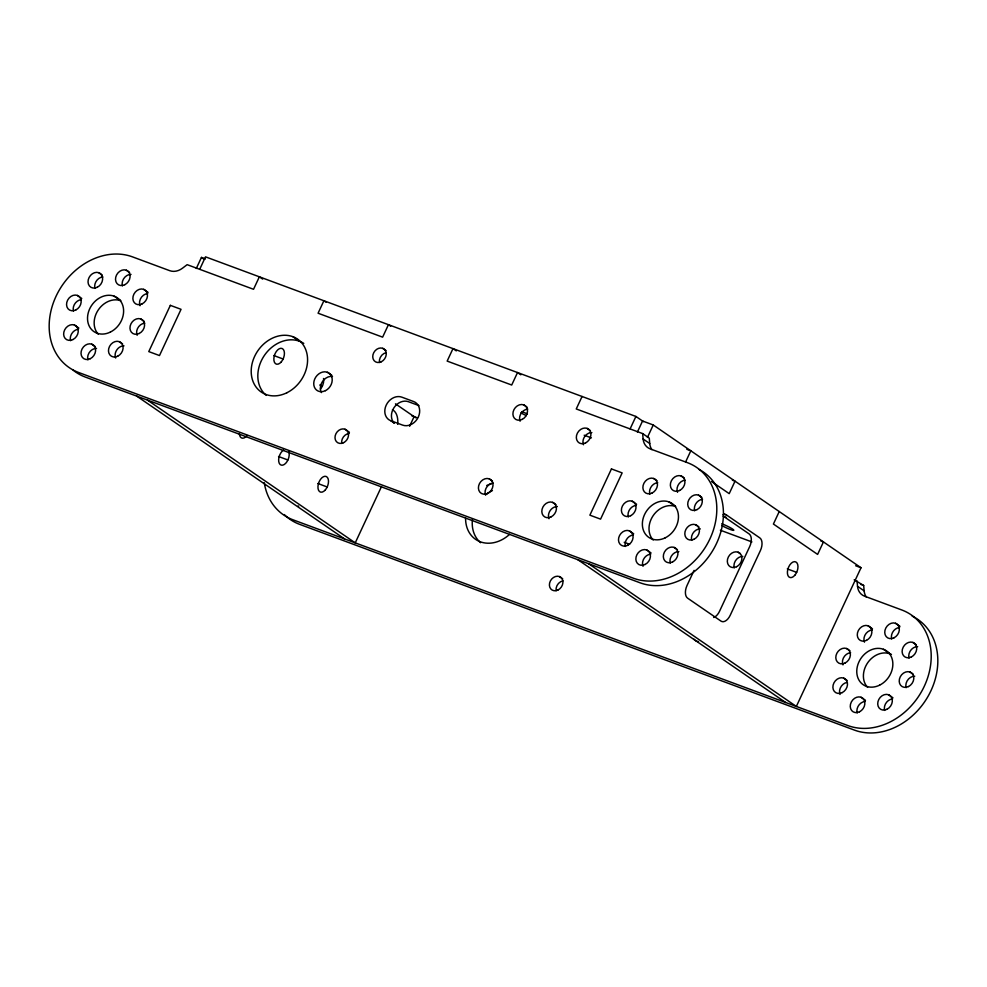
<?xml version="1.0" encoding="UTF-8"?>
<svg xmlns="http://www.w3.org/2000/svg" width="987" height="987" viewBox="0 0 987 987"><rect width="100%" height="100%" fill="white"/><g stroke="black" fill="none" stroke-linecap="round" stroke-linejoin="round"><path stroke-width="1.48" d="M196.29 268.476L201.447 257.422L205.456 258.915M199.695 269.328L205.518 256.842L635.912 416.452L643.499 421.659M381.5 486.566L355.234 542.875L147.458 400.105M409.617 426.261L414.121 416.588M582.071 396.478L576.248 408.963L642.648 433.589L649.273 438.142L649.742 443.545A15.41 12.547 -55.5 0 0 651.913 449.665M630.088 428.938L635.912 416.452M637.392 432.059L642.549 421.005L653.246 424.978L861.022 567.747L796.336 706.458L588.56 563.688M647.447 437.401L653.246 424.978M685.644 461.891L690.826 450.8L686.804 449.307M694.071 570.387L687.014 585.538A10.277 5.836 -69.7 0 0 687.606 598.159L721.003 621.119A10.277 5.836 -69.7 0 0 730.232 615.246L760.422 550.512A10.277 5.836 -69.7 0 0 759.817 537.89L726.42 514.943L723.742 513.943M779.236 511.55L773.413 524.035L817.618 554.41L823.442 541.925L820.765 540.925M732.354 480.175L735.031 481.175L729.208 493.648L711.528 481.508M584.181 435.218L591.373 437.883M723.545 516.411L726.42 517.472M855.667 565.761L861.022 567.747M418.994 405.62L408.433 401.709A13.102 10.672 -55.5 0 0 394.035 407.606A13.102 10.672 -55.5 0 0 394.097 423.078M273.757 355.53L283.109 358.997M411.653 415.737L417.427 417.883M720.374 530.229L751.921 541.925M854.162 579.838L863.674 585.464L864.143 590.868A15.41 12.547 -55.5 0 0 866.315 596.999M860.787 584.403L863.674 585.464M319.739 385.016L322.404 386.003M390.803 420.733L402.696 425.138A13.102 10.672 -55.5 0 0 418.291 417.094A13.102 10.672 -55.5 0 0 413.689 401.561L401.795 397.144A13.102 10.672 -55.5 0 0 386.188 405.188A13.102 10.672 -55.5 0 0 390.803 420.733L394.121 423.004M787.305 568.894L796.669 572.361M624.203 542.295L629.546 544.281M278.544 456.512L287.908 459.979M317.839 483.507L327.203 486.986M642.648 433.589L643.117 438.993L649.742 443.545M857.049 580.911L857.518 586.315L864.143 590.868M681.141 475.956L684.46 478.239M895.542 623.278L899.971 626.326M698.512 495.104L701.831 497.386M912.913 642.426L916.232 644.708M520.84 374.826L517.533 372.543L511.71 385.029L447.16 361.094L452.984 348.608L456.302 350.891M723.138 516.065L749.121 533.918A10.277 5.836 -69.7 0 1 749.713 546.539L719.535 611.274A10.277 5.836 -69.7 0 1 713.7 617.492M587.117 428.383L590.436 430.665M653.678 478.485L656.997 480.755M868.079 625.807L872.496 628.842M669.026 501.939L675.663 506.504A20.542 16.742 -55.5 0 0 653.086 515.757A20.542 16.742 -55.5 0 0 653.184 540.025M883.427 649.273L890.064 653.826M523.715 404.867L527.021 407.15M738.116 552.189L740.324 553.707M695.601 524.702L698.919 526.984M910.002 672.036L913.32 674.306M390.655 326.191L388.446 324.674L382.623 337.159L318.085 313.224L323.896 300.739L326.117 302.256M632.198 501.186L636.615 504.234M846.599 648.521L849.906 650.791M674.121 547.415L677.44 549.697M888.522 694.737L892.939 697.784M382.734 348.325L386.053 350.595M262.678 279.087L259.359 276.804L253.536 289.29L187.148 264.664L182.521 268.18A15.41 12.547 -55.5 0 1 169.739 270.685L132.517 256.879A64.204 52.299 -55.5 0 0 56.025 296.31A64.204 52.299 -55.5 0 0 78.615 372.481L633.457 578.234A64.204 52.299 -55.5 0 0 709.949 538.816A64.204 52.299 -55.5 0 0 687.359 462.644L650.125 448.838A15.41 12.547 -55.5 0 1 643.117 438.993M629.287 530.796L633.703 533.831M843.688 678.118L846.994 680.388M646.645 549.944L651.075 552.979M861.046 697.266L865.476 700.301M201.447 257.422L203.951 259.149M552.621 502.358L555.94 504.641M395.466 403.843L415.675 417.735M292.868 336.69L299.493 341.243M489.207 478.843L492.525 481.125M327.4 372.272L331.817 375.307M577.864 559.715L785.64 702.485M126.299 270.204L129.618 272.474M143.67 289.351L148.087 292.386M345.006 429.234L349.423 432.269M559.407 576.556L562.713 578.838M98.836 272.72L102.142 275.003M114.184 296.186L120.821 300.739A20.542 16.742 -55.5 0 0 98.231 309.992A20.542 16.742 -55.5 0 0 98.342 334.272M140.759 318.949L144.077 321.231M77.344 295.434L81.773 298.469M119.279 341.662L122.598 343.932M74.444 325.031L78.861 328.066M91.803 344.179L95.122 346.462M136.761 396.145L344.537 538.902M723.027 514.597A10.277 5.836 -69.7 0 1 726.42 514.943M247.046 435.551A8.315 4.725 -69.7 0 1 239.36 433.614M392.444 409.802A20.542 11.671 -69.7 0 1 397.687 424.361M323.526 378.502A8.315 4.725 -69.7 0 1 320.356 389.137M288.648 451.293A8.315 4.725 -69.7 0 1 285.687 463.31A8.315 4.725 -69.7 0 1 278.741 461.558A8.315 4.725 -69.7 0 1 283.59 450.023M264.269 482.717A64.204 52.299 -55.5 0 0 293.016 519.804L847.858 725.556A64.204 52.299 -55.5 0 0 924.35 686.138A64.204 52.299 -55.5 0 0 901.76 609.966L864.526 596.16A15.41 12.547 -55.5 0 1 857.518 586.315M284.318 514.572A64.204 52.299 -55.5 0 0 299.641 524.356L854.483 730.121A64.204 52.299 -55.5 0 0 929.877 692.936A64.204 52.299 -55.5 0 0 912.185 616.135M842.972 664.88A8.315 6.773 -55.5 0 1 850.621 652.715M884.648 710.406A8.315 6.773 -55.5 0 1 892.544 698.944M906.128 687.692A8.315 6.773 -55.5 0 1 914.739 676.218M556.15 590.707A7.711 6.28 -55.5 0 1 562.935 580.874M857.185 712.922A8.328 6.773 -55.5 0 1 865.068 701.473M840.06 694.478A8.315 6.773 -55.5 0 1 846.982 682.412M867.585 687.347A20.542 16.742 -55.5 0 1 868.005 662.326A20.542 16.742 -55.5 0 1 891.446 654.43M698.525 641.513A8.315 6.773 -55.5 0 1 696.625 641.155M696.069 640.908A8.315 6.773 -55.5 0 1 694.071 639.218M298.654 506.245A8.328 6.773 -55.5 0 1 298.111 505.924M734.242 567.846A8.328 6.773 -55.5 0 1 742.841 556.384M509.6 534.337A32.102 26.155 -55.5 0 1 480.311 541.801A32.102 26.155 -55.5 0 1 465.593 518.015M486.739 485.518A32.102 26.155 -55.5 0 1 491.514 483.692M480.644 542.714A32.102 26.155 -55.5 0 1 472.428 519.557M487.06 493.956A32.102 26.155 -55.5 0 1 492.439 490.539M909.039 658.095A8.328 6.773 -55.5 0 1 917.651 646.621M864.452 642.167A8.328 6.773 -55.5 0 1 872.101 630.014M891.68 638.947A8.328 6.773 -55.5 0 1 899.576 627.485M699.018 469.43A64.204 52.299 -55.5 0 1 715.094 546.366A64.204 52.299 -55.5 0 1 640.082 582.799L85.24 377.034A64.204 52.299 -55.5 0 1 73.161 370.174M583.502 444.742A8.328 6.773 -55.5 0 1 584.662 436.599A8.328 6.773 -55.5 0 1 591.855 432.577M379.477 362.476A7.711 6.28 -55.5 0 1 386.275 352.643M321.466 392.592A10.536 8.575 -55.5 0 1 322.515 381.488A10.536 8.575 -55.5 0 1 332.483 376.442M677.526 492.316A8.328 6.773 -55.5 0 1 685.163 480.163M649.804 494.142A8.328 6.773 -55.5 0 1 657.7 482.68M694.638 510.772A8.328 6.773 -55.5 0 1 702.534 499.311M115.652 358.022A8.315 6.773 -55.5 0 1 116.824 349.879A8.315 6.773 -55.5 0 1 124.004 345.845M94.962 288.377A8.328 6.773 -55.5 0 1 102.858 276.928M122.437 285.86A8.328 6.773 -55.5 0 1 131.037 274.386M140.055 305.711A8.315 6.773 -55.5 0 1 147.692 293.558M266.243 395.392A32.102 26.155 -55.5 0 1 264.985 354.58A32.102 26.155 -55.5 0 1 303.774 343.39M520.087 421.227A8.328 6.773 -55.5 0 1 527.737 409.074M87.929 359.836A8.328 6.773 -55.5 0 1 96.541 348.374M485.592 495.203A8.315 6.773 -55.5 0 1 493.229 483.05M70.57 340.688A8.315 6.773 -55.5 0 1 78.466 329.239M549.006 518.718A8.315 6.773 -55.5 0 1 550.166 510.575A8.315 6.773 -55.5 0 1 557.347 506.553M137.144 335.309A8.315 6.773 -55.5 0 1 144.781 323.156M625.413 546.453A8.315 6.773 -55.5 0 1 633.309 534.991M643.03 566.304A8.328 6.773 -55.5 0 1 650.667 554.139M341.749 443.385A7.711 6.28 -55.5 0 1 349.213 433.466M691.727 540.37A8.315 6.773 -55.5 0 1 700.338 528.896M670.247 563.083A8.315 6.773 -55.5 0 1 678.846 551.61M73.482 311.09A8.315 6.773 -55.5 0 1 81.378 299.641M628.324 516.855A8.315 6.773 -55.5 0 1 636.22 505.393M526.244 415.589A8.328 0.975 25 0 1 520.828 412.763M521.889 411.665A8.328 0.975 25 0 1 527.379 413.985M721.756 523.813A8.315 0.975 25 0 1 731.873 528.588A8.315 0.975 25 0 1 731.898 530.044A8.315 0.975 25 0 1 721.793 525.553M170.344 305.353L148.778 351.594L159.487 355.554L181.04 309.313L170.344 305.353M611.447 468.924L589.881 515.165L600.577 519.137L622.143 472.896L611.447 468.924M794.831 575.261A8.315 4.725 -69.7 0 0 795.806 561.924A8.315 4.725 -69.7 0 0 787.416 571.707A8.315 4.725 -69.7 0 0 794.831 575.261M281.283 361.896A8.315 4.725 -69.7 0 0 282.257 348.559A8.315 4.725 -69.7 0 0 273.868 358.343A8.315 4.725 -69.7 0 0 281.283 361.896M325.365 489.873A8.315 4.725 -69.7 0 0 326.352 476.548A8.315 4.725 -69.7 0 0 317.962 486.332A8.315 4.725 -69.7 0 0 325.365 489.873M845.057 663.042A8.315 6.773 -55.5 0 0 848.228 649.458A8.315 6.773 -55.5 0 0 836.026 655.516A8.315 6.773 -55.5 0 0 845.057 663.042M886.98 709.271A8.315 6.773 -55.5 0 0 890.151 695.687A8.315 6.773 -55.5 0 0 877.949 701.745A8.315 6.773 -55.5 0 0 886.98 709.271M908.459 686.557A8.315 6.773 -55.5 0 0 911.643 672.974A8.315 6.773 -55.5 0 0 899.441 679.031A8.315 6.773 -55.5 0 0 908.459 686.557M557.976 590.016A7.711 6.28 -55.5 0 0 560.912 577.432A7.711 6.28 -55.5 0 0 549.611 583.033A7.711 6.28 -55.5 0 0 557.976 590.016M859.504 711.8A8.328 6.773 -55.5 0 0 862.687 698.204A8.328 6.773 -55.5 0 0 850.486 704.262A8.328 6.773 -55.5 0 0 859.504 711.8M842.145 692.64A8.315 6.773 -55.5 0 0 845.316 679.056A8.315 6.773 -55.5 0 0 833.114 685.114A8.315 6.773 -55.5 0 0 842.145 692.64M879.627 685.151A20.542 16.742 -55.5 0 0 887.461 651.605A20.542 16.742 -55.5 0 0 857.333 666.546A20.542 16.742 -55.5 0 0 879.627 685.151M736.573 566.723A8.328 6.773 -55.5 0 0 739.744 553.139A8.328 6.773 -55.5 0 0 727.542 559.185A8.328 6.773 -55.5 0 0 736.573 566.723M911.371 656.96A8.328 6.773 -55.5 0 0 914.542 643.376A8.328 6.773 -55.5 0 0 902.352 649.421A8.328 6.773 -55.5 0 0 911.371 656.96M866.537 640.329A8.328 6.773 -55.5 0 0 869.707 626.745A8.328 6.773 -55.5 0 0 857.506 632.803A8.328 6.773 -55.5 0 0 866.537 640.329M894.012 637.812A8.328 6.773 -55.5 0 0 897.183 624.228A8.328 6.773 -55.5 0 0 884.981 630.274A8.328 6.773 -55.5 0 0 894.012 637.812M585.575 442.916A8.328 6.773 -55.5 0 0 588.745 429.333A8.328 6.773 -55.5 0 0 576.556 435.378A8.328 6.773 -55.5 0 0 585.575 442.916M381.303 361.773A7.711 6.28 -55.5 0 0 384.239 349.188A7.711 6.28 -55.5 0 0 372.95 354.802A7.711 6.28 -55.5 0 0 381.303 361.773M325.451 390.655A10.536 8.575 -55.5 0 0 329.461 373.468A10.536 8.575 -55.5 0 0 314.026 381.13A10.536 8.575 -55.5 0 0 325.451 390.655M679.599 490.49A8.328 6.773 -55.5 0 0 682.782 476.906A8.328 6.773 -55.5 0 0 670.58 482.951A8.328 6.773 -55.5 0 0 679.599 490.49M652.136 493.007A8.328 6.773 -55.5 0 0 655.306 479.423A8.328 6.773 -55.5 0 0 643.105 485.481A8.328 6.773 -55.5 0 0 652.136 493.007M696.97 509.637A8.328 6.773 -55.5 0 0 700.141 496.054A8.328 6.773 -55.5 0 0 687.951 502.099A8.328 6.773 -55.5 0 0 696.97 509.637M117.737 356.196A8.315 6.773 -55.5 0 0 120.907 342.6A8.315 6.773 -55.5 0 0 108.706 348.658A8.315 6.773 -55.5 0 0 117.737 356.196M97.294 287.254A8.328 6.773 -55.5 0 0 100.464 273.67A8.328 6.773 -55.5 0 0 88.262 279.716A8.328 6.773 -55.5 0 0 97.294 287.254M124.757 284.725A8.328 6.773 -55.5 0 0 127.94 271.141A8.328 6.773 -55.5 0 0 115.738 277.199A8.328 6.773 -55.5 0 0 124.757 284.725M142.128 303.873A8.315 6.773 -55.5 0 0 145.299 290.289A8.315 6.773 -55.5 0 0 133.097 296.347A8.315 6.773 -55.5 0 0 142.128 303.873M286.909 392.74A32.102 26.155 -55.5 0 0 299.16 340.33A32.102 26.155 -55.5 0 0 252.092 363.672A32.102 26.155 -55.5 0 0 286.909 392.74M522.172 419.401A8.328 6.773 -55.5 0 0 525.343 405.817A8.328 6.773 -55.5 0 0 513.141 411.863A8.328 6.773 -55.5 0 0 522.172 419.401M90.261 358.713A8.328 6.773 -55.5 0 0 93.444 345.129A8.328 6.773 -55.5 0 0 81.242 351.175A8.328 6.773 -55.5 0 0 90.261 358.713M487.664 493.377A8.315 6.773 -55.5 0 0 490.847 479.793A8.315 6.773 -55.5 0 0 478.646 485.838A8.315 6.773 -55.5 0 0 487.664 493.377M72.902 339.565A8.315 6.773 -55.5 0 0 76.073 325.981A8.315 6.773 -55.5 0 0 63.871 332.027A8.315 6.773 -55.5 0 0 72.902 339.565M551.079 516.892A8.315 6.773 -55.5 0 0 554.25 503.308A8.315 6.773 -55.5 0 0 542.048 509.354A8.315 6.773 -55.5 0 0 551.079 516.892M665.226 537.829A20.542 16.742 -55.5 0 0 673.06 504.271A20.542 16.742 -55.5 0 0 642.932 519.224A20.542 16.742 -55.5 0 0 665.226 537.829M139.216 333.483A8.315 6.773 -55.5 0 0 142.387 319.887A8.315 6.773 -55.5 0 0 130.198 325.944A8.315 6.773 -55.5 0 0 139.216 333.483M627.744 545.317A8.315 6.773 -55.5 0 0 630.915 531.734A8.315 6.773 -55.5 0 0 618.713 537.792A8.315 6.773 -55.5 0 0 627.744 545.317M645.103 564.465A8.328 6.773 -55.5 0 0 648.286 550.882A8.328 6.773 -55.5 0 0 636.084 556.939A8.328 6.773 -55.5 0 0 645.103 564.465M343.575 442.694A7.711 6.28 -55.5 0 0 346.511 430.11A7.711 6.28 -55.5 0 0 335.21 435.711A7.711 6.28 -55.5 0 0 343.575 442.694M694.058 539.235A8.315 6.773 -55.5 0 0 697.229 525.652A8.315 6.773 -55.5 0 0 685.04 531.697A8.315 6.773 -55.5 0 0 694.058 539.235M110.384 332.064A20.542 16.742 -55.5 0 0 118.218 298.518A20.542 16.742 -55.5 0 0 88.09 313.459A20.542 16.742 -55.5 0 0 110.384 332.064M672.579 561.948A8.315 6.773 -55.5 0 0 675.75 548.365A8.315 6.773 -55.5 0 0 663.548 554.41A8.315 6.773 -55.5 0 0 672.579 561.948M75.814 309.967A8.315 6.773 -55.5 0 0 78.985 296.371A8.315 6.773 -55.5 0 0 66.783 302.429A8.315 6.773 -55.5 0 0 75.814 309.967M630.656 515.72A8.315 6.773 -55.5 0 0 633.827 502.136A8.315 6.773 -55.5 0 0 621.625 508.182A8.315 6.773 -55.5 0 0 630.656 515.72"/></g></svg>
